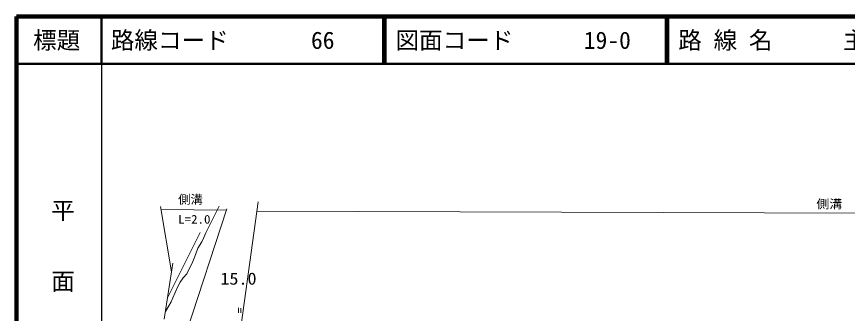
# Model space of a CAD drawing. Units: millimetres, scale not verified. Extents: x 40000 to 680000, y 20000 to 380000.
# Drawn here: x 40000 to 216265, y 317136 to 380000 of the extents above; entities that cross this region are included whole.
import ezdxf
from ezdxf.enums import TextEntityAlignment as Align

# ---------------------------------------------------------------- set-up
doc = ezdxf.new("R2010")
doc.units = ezdxf.units.MM
doc.header["$LTSCALE"] = 1000
doc.linetypes.add('CHAIN', pattern=[18.5, 12, -1.5, 3.5, -1.5])
for name, color, linetype, lineweight in [('M-BGD', 7, 'Continuous', 13), ('M-BMK', 2, 'CHAIN', 13), ('M-STR-HTXT', 7, 'Continuous', 13), ('M-TTL', 2, 'Continuous', 140), ('M-TTL-BAND', 7, 'Continuous', 25), ('M-TTL-LINE', 7, 'Continuous', 50), ('M-TTL-TXT', 7, 'Continuous', 13)]:
    doc.layers.add(name, color=color, linetype=linetype, lineweight=lineweight)
doc.styles.add('@ＭＳ ゴシック', font='')
doc.styles.add('ＭＳ ゴシック', font='')
doc.styles.get('@ＭＳ ゴシック').set_extended_font_data('@MS Gothic')
doc.styles.get('ＭＳ ゴシック').set_extended_font_data('MS Gothic')

msp = doc.modelspace()

# ---------------------------------------------------------------- linework, layer by layer
at = {"layer": 'M-BGD'}
for p, q in [((72019, 320398), (78931, 334265)), ((87072, 318281), (87072, 317216)), ((87587, 318220), (87587, 317236))]:
    msp.add_line(p, q, dxfattribs=at)
msp.add_lwpolyline([(71567, 317508), (72301, 318742), (72814, 319577), (73137, 320451), (73669, 321524), (74163, 322664), (74666, 323718), (75331, 324659), (76139, 325523), (76645, 326564), (77192, 327632), (77687, 328805), (78000, 329743), (78469, 330968), (79277, 332271), (79720, 333236), (80163, 334174), (82372, 338579), (82704, 339251), (82975, 339827)], dxfattribs=at)
at = {"layer": 'M-BMK'}
msp.add_line((73168, 327754), (67697, 292725), dxfattribs=at)
at = {"layer": 'M-STR-HTXT'}
for p, q in [((84869, 294755), (91236, 340789)), ((69886, 294364), (84609, 339290)), ((70531, 339767), (72883, 325932)), ((70635, 339152), (84518, 339013)), ((90964, 338822), (345058, 337969))]:
    msp.add_line(p, q, dxfattribs=at)
at = {"layer": 'M-TTL'}
for p, q in [((40000, 380000), (40000, 20000)), ((680000, 380000), (40000, 380000))]:
    msp.add_line(p, q, dxfattribs=at)
at = {"layer": 'M-TTL-BAND'}
msp.add_line((58000, 370000), (58000, 20000), dxfattribs=at)
at = {"layer": 'M-TTL-LINE'}
for p, q in [((58000, 380000), (58000, 370000)), ((117750, 380000), (117750, 370000)), ((118250, 380000), (118250, 370000)), ((177750, 380000), (177750, 370000)), ((178250, 380000), (178250, 370000)), ((40000, 370000), (680000, 370000))]:
    msp.add_line(p, q, dxfattribs=at)

# ---------------------------------------------------------------- texts
at = {"layer": 'M-BGD', "style": 'ＭＳ ゴシック', "width": 1.1}
msp.add_text('15.0', height=2566, dxfattribs=at).set_placement((83226, 322444), align=Align.BOTTOM_LEFT)
at = {"layer": 'M-STR-HTXT', "style": 'ＭＳ ゴシック'}
for s, width, p in [('側溝', 1.05, (74276, 339797)), ('側溝\u3000L=267.0', 1.1, (209677, 338828)), ('L=2.0', 1.1, (74276, 335597))]:
    msp.add_text(s, height=1833, dxfattribs=dict(at, width=width)).set_placement(p, align=Align.BOTTOM_LEFT)
at = {"layer": 'M-TTL-BAND', "style": '@ＭＳ ゴシック'}
msp.add_text('平\u3000\u3000面\u3000\u3000図', height=3666, rotation=270, dxfattribs=at).set_placement((49777, 306475), align=Align.MIDDLE_RIGHT)
at = {"layer": 'M-TTL-TXT', "style": 'ＭＳ ゴシック'}
msp.add_text('標題', height=3666, dxfattribs=at).set_placement((48500, 375000), align=Align.MIDDLE_CENTER)
for s, p in [('路線コード       66', (60000, 375000)), ('路 線 名      主要地方道長門油谷線', (180380, 375000)), ('図面コード      19-0', (120380, 375000))]:
    msp.add_text(s, height=3666, dxfattribs=at).set_placement(p, align=Align.MIDDLE_LEFT)

doc.saveas('drawing.dxf')
